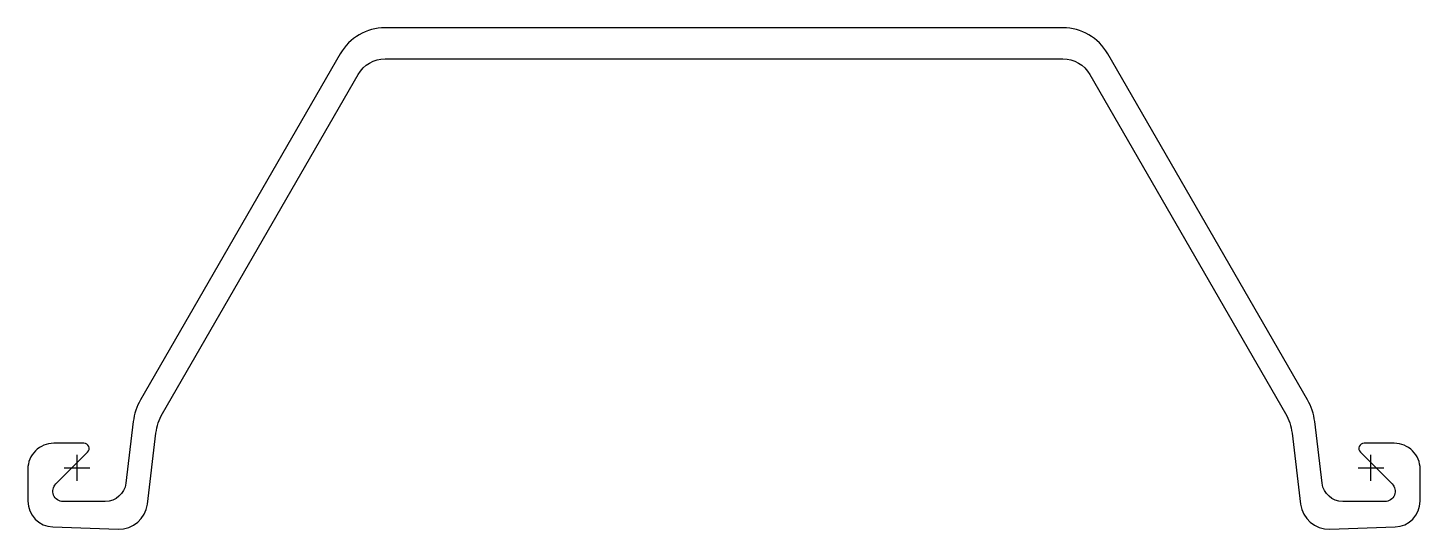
# Model space of a CAD drawing. Header units: millimetres. Extents: x -19 to 519, y -24 to 170.
import ezdxf

# ---------------------------------------------------------------- set-up
doc = ezdxf.new("R2010")
doc.units = ezdxf.units.MM
doc.header["$LTSCALE"] = 0.2

msp = doc.modelspace()

# ---------------------------------------------------------------- linework, layer by layer
at = {"flags": 128}
msp.add_lwpolyline([(391.35, 152), (466.95, 21.04, -0.101269), (469.49, 13.44), (472.79, -13.99, 0.389075), (484.08, -23.66), (509.33, -22.82, 0.404487), (519, -12.83), (519, -0.5, 0.414214), (509, 9.5), (497.33, 9.5, 0.668179), (495.91, 6.09), (508.17, -6.17, -0.668179), (505.34, -13), (489.09, -13, -0.379515), (481.14, -5.96), (478.27, 17.91, 0.101269), (475.48, 26.28), (398.27, 160, 0.267948), (380.95, 170), (250, 170), (119.05, 170, 0.267948), (101.73, 160), (24.52, 26.28, 0.101269), (21.73, 17.91), (18.86, -5.96, -0.379515), (10.91, -13), (-5.34, -13, -0.668179), (-8.17, -6.17), (4.09, 6.09, 0.668179), (2.67, 9.5), (-9, 9.5, 0.414214), (-19, -0.5), (-19, -12.83, 0.404487), (-9.33, -22.82), (15.92, -23.66, 0.389075), (27.21, -13.99), (30.51, 13.44, -0.101269), (33.05, 21.04), (108.65, 152, -0.267948), (119.05, 158), (250, 158), (380.95, 158, -0.267948)], format="xyb", close=True, dxfattribs=at)
at = {"layer": 'DEFPOINTS'}
for p, q in [((-5, 0), (5, 0)), ((0, -5), (0, 5)), ((495, 0), (505, 0)), ((500, -5), (500, 5))]:
    msp.add_line(p, q, dxfattribs=at)

doc.saveas('drawing.dxf')
